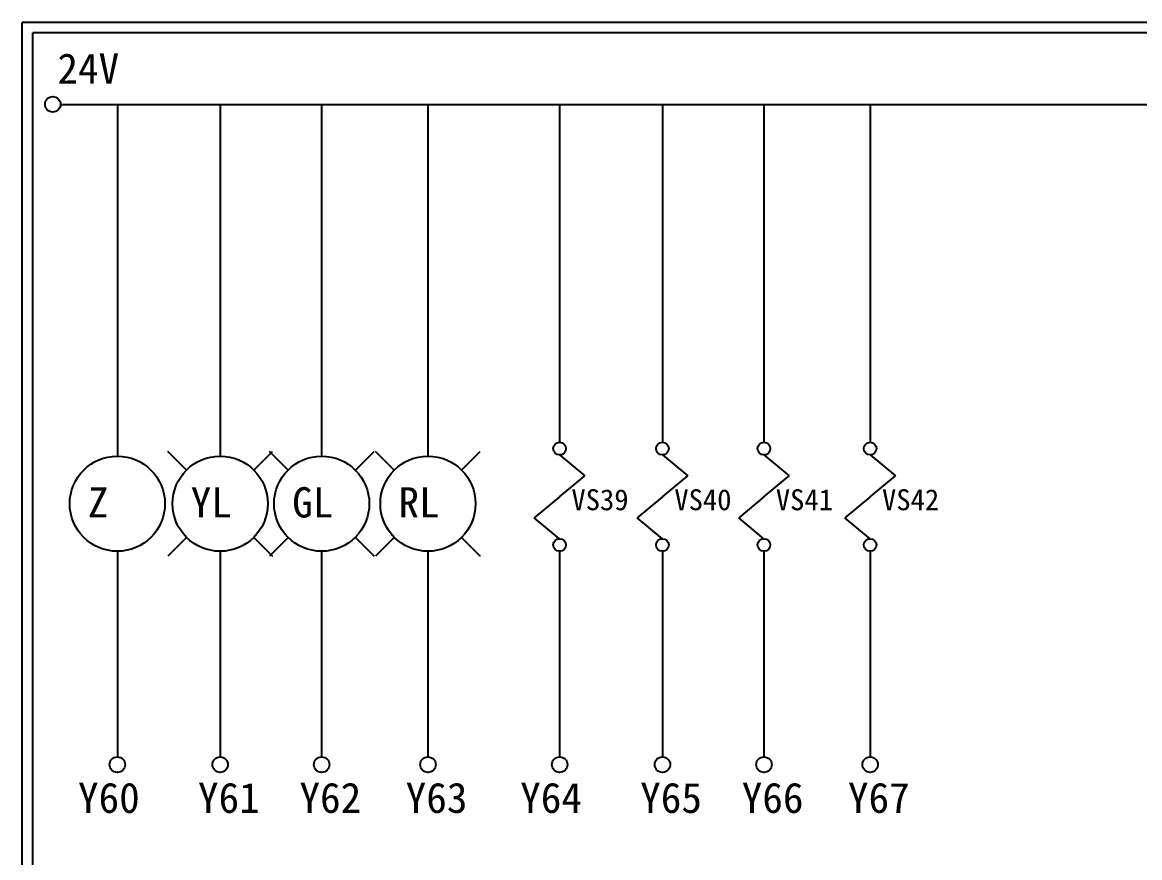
# Model space of a CAD drawing. Extents: x 926 to 1213, y 3 to 207.
# Drawn here: x 925.7 to 1058.6, y 107.6 to 207 of the extents above; entities that cross this region are included whole.
import ezdxf

# ---------------------------------------------------------------- set-up
doc = ezdxf.new("R2010")
doc.units = 0
doc.layers.add('圖框層', color=7, linetype='CONTINUOUS')
doc.layers.add('標尺寸層', color=3, linetype='CONTINUOUS')
doc.styles.add('STSL', font='KAIU.TTF')

msp = doc.modelspace()

# ---------------------------------------------------------------- linework, layer by layer
at = {"layer": '圖框層', "color": 7}
for p, q in [((1212.74, 206.97), (925.74, 206.97)), ((925.74, 3), (925.74, 206.97)), ((1211.49, 205.72), (926.99, 205.72)), ((926.99, 4.25), (926.99, 205.72))]:
    msp.add_line(p, q, dxfattribs=at)
at = {"layer": '標尺寸層', "color": 7}
for p, q in [((930.28, 197.22), (1207.88, 197.22)), ((937.04, 197.22), (937.04, 155.39)), ((949.27, 197.22), (949.27, 155.39)), ((961.34, 197.22), (961.34, 155.39)), ((973.98, 197.22), (973.98, 155.39)), ((989.64, 197.22), (989.64, 157.03)), ((1001.87, 197.22), (1001.87, 157.03)), ((1013.94, 197.22), (1013.94, 157.03)), ((1026.57, 197.22), (1026.57, 157.03)), ((989.64, 155.53), (992.64, 153.04)), ((1001.87, 155.53), (1004.87, 153.04)), ((1013.94, 155.53), (1016.94, 153.04)), ((1026.57, 155.53), (1029.58, 153.04)), ((989.64, 150.55), (992.64, 153.04)), ((1001.87, 150.55), (1004.87, 153.04)), ((1013.94, 150.55), (1016.94, 153.04)), ((1026.57, 150.55), (1029.58, 153.04)), ((989.64, 150.55), (986.63, 148.06)), ((1001.87, 150.55), (998.87, 148.06)), ((1013.94, 150.55), (1010.94, 148.06)), ((1026.57, 150.55), (1023.57, 148.06)), ((989.64, 145.57), (986.63, 148.06)), ((1001.87, 145.57), (998.87, 148.06)), ((1013.94, 145.57), (1010.94, 148.06)), ((1026.57, 145.57), (1023.57, 148.06)), ((937.04, 144.07), (937.04, 119.62)), ((949.27, 144.07), (949.27, 119.62)), ((961.34, 144.07), (961.34, 119.62)), ((973.98, 144.07), (973.98, 119.62)), ((989.64, 144.07), (989.64, 119.62)), ((1001.87, 144.07), (1001.87, 119.62)), ((1013.94, 144.07), (1013.94, 119.62)), ((1026.57, 144.07), (1026.57, 119.62))]:
    msp.add_line(p, q, dxfattribs=at)
at = {"layer": '標尺寸層'}
for p, q in [((945.27, 153.73), (943.05, 155.95)), ((953.28, 153.73), (955.5, 155.95)), ((957.34, 153.73), (955.12, 155.95)), ((965.35, 153.73), (967.57, 155.95)), ((969.97, 153.73), (967.75, 155.95)), ((977.98, 153.73), (980.2, 155.95)), ((945.27, 145.73), (943.05, 143.5)), ((953.28, 145.73), (955.5, 143.5)), ((957.34, 145.73), (955.12, 143.5)), ((965.35, 145.73), (967.57, 143.5)), ((969.97, 145.73), (967.75, 143.5)), ((977.98, 145.73), (980.2, 143.5))]:
    msp.add_line(p, q, dxfattribs=at)
at = {"layer": '標尺寸層', "color": 7}
for centre, radius in [((929.36, 197.22), 0.92), ((989.64, 156.28), 0.751), ((1001.87, 156.28), 0.751), ((1013.94, 156.28), 0.751), ((1026.57, 156.28), 0.751), ((937.04, 149.73), 5.66), ((949.27, 149.73), 5.66), ((961.34, 149.73), 5.66), ((973.98, 149.73), 5.66), ((989.64, 144.82), 0.751), ((1001.87, 144.82), 0.751), ((1013.94, 144.82), 0.751), ((1026.57, 144.82), 0.751), ((937.04, 118.7), 0.92), ((949.27, 118.7), 0.92), ((961.34, 118.7), 0.92), ((973.98, 118.7), 0.92), ((989.64, 118.7), 0.92), ((1001.87, 118.7), 0.92), ((1013.94, 118.7), 0.92), ((1026.57, 118.7), 0.92)]:
    msp.add_circle(centre, radius, dxfattribs=at)

# ---------------------------------------------------------------- texts
at = {"layer": '圖框層', "color": 4, "style": 'STSL'}
for s, height, p in [('24V', 3.6, (929.91, 199.68)), ('Z', 3.6, (933.53, 148.09)), ('YL', 3.6, (945.76, 148.09)), ('GL', 3.6, (957.84, 148.09)), ('RL', 3.6, (970.47, 148.09)), ('VS39', 2.5, (991.04, 148.95)), ('VS40', 2.5, (1003.28, 148.95)), ('VS41', 2.5, (1015.35, 148.95)), ('VS42', 2.5, (1027.98, 148.95)), ('Y60', 3.6, (932.36, 112.96)), ('Y61', 3.6, (946.63, 112.96)), ('Y62', 3.6, (958.7, 112.96)), ('Y63', 3.6, (971.33, 112.96)), ('Y64', 3.6, (984.95, 112.96)), ('Y65', 3.6, (999.22, 112.96)), ('Y66', 3.6, (1011.3, 112.96)), ('Y67', 3.6, (1023.93, 112.96))]:
    msp.add_text(s, height=height, dxfattribs=at).set_placement(p)

doc.saveas('drawing.dxf')
